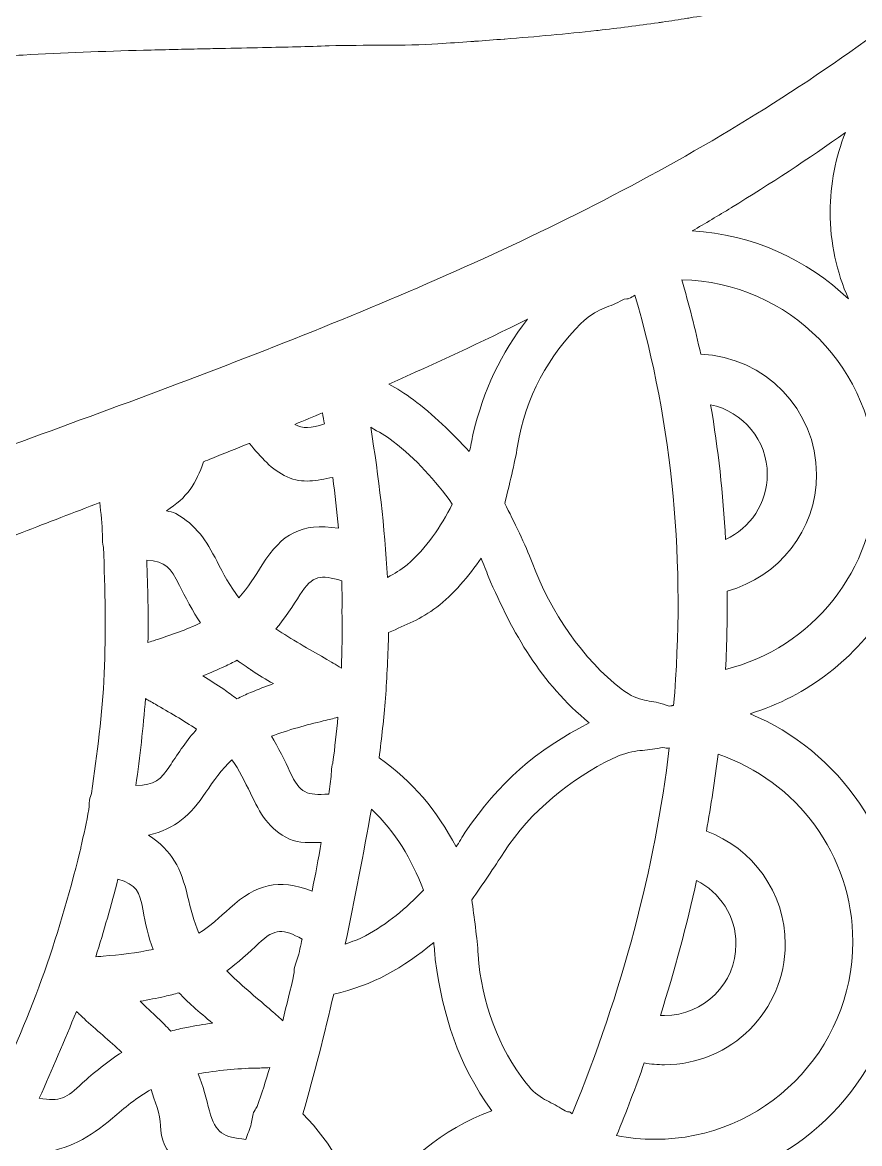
# Model space of a CAD drawing. Header units: millimetres. Extents: x -416 to 1516, y -417 to 43.
# Drawn here: x 215.02 to 249.02, y -116.62 to -71.08 of the extents above; entities that cross this region are included whole.
import ezdxf

# ---------------------------------------------------------------- set-up
doc = ezdxf.new("R2010")
doc.units = ezdxf.units.MM
doc.header["$MEASUREMENT"] = 0
doc.layers.add('Layer 4', color=7, linetype='Continuous')

msp = doc.modelspace()

# ---------------------------------------------------------------- linework, layer by layer
at = {"layer": 'Layer 4', "lineweight": 0}
for points, knots in [([(238.337, -71.415), (238.36, -71.412), (238.383, -71.41), (238.406, -71.407), (239.218, -71.316), (240.028, -71.214), (240.84, -71.097), (240.898, -71.089), (240.957, -71.08), (241.016, -71.071), (241.352, -71.022), (241.689, -70.97), (242.027, -70.915), (242.105, -70.902), (242.183, -70.89), (242.261, -70.877), (243.041, -70.747), (243.828, -70.601), (244.626, -70.437), (244.731, -70.415), (244.837, -70.392), (244.942, -70.37), (245.241, -70.307), (245.543, -70.24), (245.846, -70.171), (245.96, -70.146), (246.074, -70.12), (246.189, -70.093), (246.59, -69.999), (246.994, -69.902), (247.403, -69.798), (250.585, -68.986), (253.828, -67.625), (256.572, -65.566), (254.525, -67.646), (252.311, -69.563), (249.969, -71.311), (246.416, -73.959), (242.599, -76.256), (238.643, -78.299), (234.684, -80.34), (230.585, -82.129), (226.423, -83.788), (222.261, -85.449), (218.041, -86.999), (213.797, -88.532), (209.552, -90.076), (205.196, -91.652), (201.082, -94.008), (199.025, -95.174), (197.051, -96.562), (195.251, -98.186), (193.478, -99.83), (191.901, -101.668), (190.538, -103.642), (190.538, -103.642), (189.559, -105.15), (189.559, -105.15), (189.559, -105.15), (189.325, -105.564), (189.325, -105.564), (189.526, -105.112), (189.733, -104.662), (189.951, -104.215), (190.422, -103.243), (190.928, -102.282), (191.458, -101.329), (191.986, -100.374), (192.525, -99.412), (193.089, -98.506), (193.345, -98.095), (193.61, -97.689), (193.88, -97.286), (193.96, -97.167), (194.041, -97.05), (194.122, -96.932), (194.326, -96.634), (194.533, -96.339), (194.744, -96.047), (194.827, -95.931), (194.91, -95.814), (194.995, -95.699), (195.572, -94.916), (196.174, -94.151), (196.803, -93.405), (196.896, -93.295), (196.99, -93.187), (197.083, -93.078), (197.319, -92.804), (197.559, -92.532), (197.802, -92.263), (197.898, -92.156), (197.995, -92.049), (198.092, -91.943), (199.159, -90.785), (200.289, -89.68), (201.481, -88.638), (202.299, -87.914), (203.155, -87.231), (204.036, -86.578), (204.911, -85.916), (205.818, -85.292), (206.749, -84.7), (208.614, -83.52), (210.579, -82.475), (212.634, -81.576), (212.634, -81.576), (212.634, -81.576), (212.634, -81.576), (212.634, -81.576), (212.573, -81.389), (212.573, -81.389), (210.373, -81.884), (208.215, -82.624), (206.139, -83.567), (205.105, -84.045), (204.081, -84.557), (203.086, -85.124), (202.095, -85.697), (201.122, -86.308), (200.181, -86.967), (199.71, -87.295), (199.246, -87.633), (198.789, -87.982), (198.789, -87.982), (198.789, -87.982), (198.789, -87.982), (198.552, -88.163), (198.323, -88.354), (198.09, -88.54), (198.066, -88.559), (198.042, -88.578), (198.018, -88.597), (197.837, -88.742), (197.653, -88.883), (197.474, -89.031), (197.114, -89.33), (196.762, -89.641), (196.413, -89.953), (196.398, -89.966), (196.383, -89.978), (196.369, -89.991), (196.293, -90.058), (196.215, -90.122), (196.14, -90.19), (196.14, -90.19), (196.14, -90.19), (196.14, -90.19), (195.738, -90.555), (195.344, -90.93), (194.957, -91.312), (194.942, -91.327), (194.926, -91.341), (194.911, -91.355), (194.903, -91.363), (194.895, -91.371), (194.887, -91.379), (194.887, -91.379), (194.887, -91.379), (194.886, -91.379), (194.078, -92.179), (193.303, -93.014), (192.562, -93.881), (192.547, -93.898), (192.531, -93.915), (192.516, -93.932), (192.179, -94.328), (191.852, -94.733), (191.529, -95.142), (191.491, -95.191), (191.45, -95.237), (191.412, -95.286), (191.089, -95.7), (190.776, -96.122), (190.468, -96.549), (190.435, -96.595), (190.4, -96.639), (190.367, -96.685), (189.685, -97.639), (189.053, -98.585), (188.444, -99.558), (187.842, -100.535), (187.259, -101.53), (186.707, -102.549), (186.65, -102.656), (186.595, -102.764), (186.538, -102.871), (186.517, -102.251), (186.483, -101.631), (186.432, -101.012), (186.254, -98.822), (185.636, -96.67), (185.627, -94.474), (185.61, -90.266), (187.099, -86.28), (189.543, -82.886), (194.081, -76.583), (200.546, -74.554), (208.397, -73.131), (208.708, -73.074), (209.028, -73.023), (209.35, -72.973), (209.45, -72.958), (209.55, -72.943), (209.651, -72.929), (209.887, -72.894), (210.127, -72.861), (210.368, -72.83), (210.473, -72.816), (210.576, -72.802), (210.681, -72.789), (210.993, -72.751), (211.309, -72.715), (211.628, -72.682), (211.77, -72.667), (211.915, -72.653), (212.058, -72.64), (212.247, -72.621), (212.436, -72.603), (212.627, -72.586), (212.811, -72.57), (212.995, -72.554), (213.18, -72.539), (213.32, -72.528), (213.462, -72.517), (213.603, -72.507), (214.083, -72.471), (214.567, -72.438), (215.056, -72.409), (216.661, -72.314), (218.307, -72.257), (219.942, -72.214), (219.948, -72.213), (219.954, -72.213), (219.96, -72.213), (220.347, -72.203), (220.734, -72.194), (221.119, -72.185), (221.154, -72.184), (221.188, -72.183), (221.222, -72.183), (221.568, -72.175), (221.912, -72.168), (222.255, -72.16), (222.384, -72.158), (222.514, -72.155), (222.643, -72.152), (222.781, -72.15), (222.918, -72.147), (223.055, -72.144), (223.636, -72.132), (224.21, -72.12), (224.776, -72.108), (224.78, -72.108), (224.784, -72.108), (224.788, -72.108), (224.789, -72.108), (224.79, -72.108), (224.791, -72.108), (225.711, -72.088), (226.612, -72.065), (227.478, -72.036), (228.885, -71.989), (230.559, -72.042), (231.897, -71.953), (232.349, -71.923), (232.793, -71.893), (233.235, -71.861), (233.285, -71.858), (233.335, -71.854), (233.385, -71.851), (233.385, -71.851), (233.386, -71.851), (233.387, -71.851), (233.787, -71.822), (234.185, -71.793), (234.578, -71.762), (234.588, -71.761), (234.598, -71.761), (234.608, -71.76), (234.608, -71.76), (234.608, -71.76), (234.608, -71.76), (235.875, -71.661), (237.111, -71.55), (238.337, -71.415)], [0, 0, 0, 0, 1, 1, 1, 2, 2, 2, 3, 3, 3, 4, 4, 4, 5, 5, 5, 6, 6, 6, 7, 7, 7, 8, 8, 8, 9, 9, 9, 10, 10, 10, 11, 11, 11, 12, 12, 12, 13, 13, 13, 14, 14, 14, 15, 15, 15, 16, 16, 16, 17, 17, 17, 18, 18, 18, 19, 19, 19, 20, 20, 20, 21, 21, 21, 22, 22, 22, 23, 23, 23, 24, 24, 24, 25, 25, 25, 26, 26, 26, 27, 27, 27, 28, 28, 28, 29, 29, 29, 30, 30, 30, 31, 31, 31, 32, 32, 32, 33, 33, 33, 34, 34, 34, 35, 35, 35, 36, 36, 36, 37, 37, 37, 38, 38, 38, 39, 39, 39, 40, 40, 40, 41, 41, 41, 42, 42, 42, 43, 43, 43, 44, 44, 44, 45, 45, 45, 46, 46, 46, 47, 47, 47, 48, 48, 48, 49, 49, 49, 50, 50, 50, 51, 51, 51, 52, 52, 52, 53, 53, 53, 54, 54, 54, 55, 55, 55, 56, 56, 56, 57, 57, 57, 58, 58, 58, 59, 59, 59, 60, 60, 60, 61, 61, 61, 62, 62, 62, 63, 63, 63, 64, 64, 64, 65, 65, 65, 66, 66, 66, 67, 67, 67, 68, 68, 68, 69, 69, 69, 70, 70, 70, 71, 71, 71, 72, 72, 72, 73, 73, 73, 74, 74, 74, 75, 75, 75, 76, 76, 76, 77, 77, 77, 78, 78, 78, 79, 79, 79, 80, 80, 80, 81, 81, 81, 82, 82, 82, 83, 83, 83, 84, 84, 84, 85, 85, 85, 86, 86, 86, 87, 87, 87, 88, 88, 88, 89, 89, 89, 90, 90, 90, 91, 91, 91, 92, 92, 92, 93, 93, 93, 94, 94, 94, 95, 95, 95, 95]), ([(248.568, -82.313), (246.896, -80.719), (244.676, -79.694), (242.223, -79.555), (242.753, -79.246), (243.28, -78.931), (243.804, -78.611), (243.807, -78.609), (243.81, -78.607), (243.813, -78.605), (245.389, -77.642), (246.937, -76.629), (248.443, -75.555), (248.044, -76.555), (247.822, -77.645), (247.822, -78.786), (247.822, -80.041), (248.09, -81.233), (248.568, -82.313)], [0, 0, 0, 0, 1, 1, 1, 2, 2, 2, 3, 3, 3, 4, 4, 4, 5, 5, 5, 6, 6, 6, 6]), ([(249.68, -89.567), (249.68, -93.332), (247.075, -96.498), (243.574, -97.362), (243.631, -96.296), (243.654, -95.236), (243.643, -94.18), (245.73, -93.617), (247.272, -91.714), (247.272, -89.452), (247.272, -86.815), (245.179, -84.665), (242.569, -84.559), (242.345, -83.543), (242.089, -82.536), (241.796, -81.541), (246.156, -81.619), (249.68, -85.189), (249.68, -89.567)], [0, 0, 0, 0, 1, 1, 1, 2, 2, 2, 3, 3, 3, 4, 4, 4, 5, 5, 5, 6, 6, 6, 6]), ([(241.466, -98.836), (241.455, -98.833), (241.445, -98.829), (241.434, -98.826), (241.415, -98.82), (241.368, -98.91), (241.05, -98.781), (240.516, -98.565), (240.12, -98.759), (239.34, -98.157), (237.812, -96.977), (236.468, -95.046), (235.719, -93.02), (235.461, -92.32), (234.966, -91.338), (234.609, -90.623), (234.784, -89.912), (235.019, -88.974), (235.124, -88.297), (235.429, -86.332), (236.431, -84.569), (237.701, -83.318), (238.349, -82.679), (238.796, -82.688), (239.297, -82.408), (239.574, -82.254), (239.618, -82.322), (239.65, -82.305), (239.741, -82.258), (239.821, -82.21), (239.895, -82.161), (241.445, -87.454), (241.959, -93.079), (241.466, -98.836)], [0, 0, 0, 0, 1, 1, 1, 2, 2, 2, 3, 3, 3, 4, 4, 4, 5, 5, 5, 6, 6, 6, 7, 7, 7, 8, 8, 8, 9, 9, 9, 10, 10, 10, 11, 11, 11, 11]), ([(233.314, -87.832), (233.271, -88.009), (233.237, -88.331), (233.165, -88.518), (232.504, -87.783), (231.656, -86.98), (230.899, -86.41), (230.549, -86.147), (230.229, -85.947), (229.906, -85.772), (231.794, -84.933), (233.672, -84.062), (235.529, -83.143), (234.448, -84.531), (233.756, -86.006), (233.314, -87.832)], [0, 0, 0, 0, 1, 1, 1, 2, 2, 2, 3, 3, 3, 4, 4, 4, 5, 5, 5, 5]), ([(226.084, -87.413), (226.458, -87.257), (226.833, -87.102), (227.207, -86.943), (227.233, -87.095), (227.258, -87.247), (227.289, -87.392), (226.723, -87.574), (226.404, -87.608), (226.084, -87.413)], [0, 0, 0, 0, 1, 1, 1, 2, 2, 2, 3, 3, 3, 3]), ([(242.969, -86.612), (244.283, -86.889), (245.272, -88.057), (245.272, -89.452), (245.272, -90.62), (244.576, -91.628), (243.578, -92.087), (243.481, -90.239), (243.278, -88.412), (242.969, -86.612)], [0, 0, 0, 0, 1, 1, 1, 2, 2, 2, 3, 3, 3, 3]), ([(230.08, -88.1), (230.993, -88.814), (231.794, -89.686), (232.476, -90.646), (232.014, -91.589), (231.423, -92.429), (230.645, -93.111), (230.366, -93.356), (230.14, -93.444), (229.848, -93.635), (229.725, -91.58), (229.492, -89.561), (229.167, -87.528), (229.501, -87.733), (229.753, -87.844), (230.08, -88.1)], [0, 0, 0, 0, 1, 1, 1, 2, 2, 2, 3, 3, 3, 4, 4, 4, 5, 5, 5, 5]), ([(227.623, -89.565), (227.714, -90.247), (227.788, -90.94), (227.853, -91.628), (226.339, -91.408), (225.573, -91.839), (224.76, -93.112), (224.46, -93.583), (224.192, -94.048), (223.805, -94.451), (223.471, -94.021), (223.159, -93.438), (222.924, -92.976), (222.484, -92.108), (222.079, -91.514), (221.25, -91.031), (221.128, -90.96), (220.996, -90.962), (220.866, -90.919), (221.705, -90.4), (222.084, -89.8), (222.375, -88.928), (222.488, -88.883), (222.601, -88.838), (222.714, -88.793), (223.221, -88.59), (223.728, -88.388), (224.234, -88.182), (224.237, -88.186), (224.241, -88.19), (224.244, -88.194), (224.716, -88.748), (225.123, -89.25), (225.768, -89.541), (226.414, -89.833), (226.967, -89.694), (227.623, -89.565)], [0, 0, 0, 0, 1, 1, 1, 2, 2, 2, 3, 3, 3, 4, 4, 4, 5, 5, 5, 6, 6, 6, 7, 7, 7, 8, 8, 8, 9, 9, 9, 10, 10, 10, 11, 11, 11, 12, 12, 12, 12]), ([(218.282, -92.277), (218.296, -92.355), (218.307, -92.362), (218.308, -92.395), (218.385, -94.1), (218.417, -95.858), (218.342, -97.536), (218.268, -99.214), (218.058, -100.76), (217.825, -102.409), (217.816, -102.47), (217.786, -102.486), (217.757, -102.592), (217.729, -102.698), (217.737, -102.893), (217.713, -103.052), (217.638, -103.551), (217.503, -104.088), (217.396, -104.593), (217.383, -104.654), (217.37, -104.712), (217.354, -104.774), (216.471, -108.326), (215.324, -111.664), (213.639, -114.93), (213.635, -114.938), (213.641, -114.927), (213.6, -114.982), (213.559, -115.036), (213.483, -115.196), (213.419, -115.304), (213.174, -115.721), (212.909, -116.21), (212.637, -116.615), (212.511, -116.802), (212.316, -117.009), (212.244, -117.178), (212.172, -117.348), (212.173, -117.376), (212.128, -117.525), (209.903, -121.123), (207.44, -124.578), (205.077, -128.085), (204.962, -128.201), (204.938, -128.22), (204.812, -128.367), (204.686, -128.514), (204.577, -128.785), (204.451, -128.988), (204.199, -129.395), (203.879, -129.867), (203.601, -130.255), (203.46, -130.451), (203.239, -130.698), (203.153, -130.855), (203.068, -131.013), (203.067, -131.094), (203.006, -131.189), (202.083, -132.627), (201.13, -134.095), (200.236, -135.552), (200.187, -135.545), (200.138, -135.54), (200.089, -135.534), (200.057, -135.529), (200.022, -135.523), (199.99, -135.518), (199.885, -135.502), (199.779, -135.486), (199.667, -135.466), (199.607, -135.455), (199.543, -135.442), (199.48, -135.429), (199.399, -135.413), (199.318, -135.398), (199.234, -135.38), (199.227, -135.379), (199.221, -135.378), (199.214, -135.376), (199.14, -135.36), (199.062, -135.341), (198.986, -135.324), (198.914, -135.307), (198.844, -135.292), (198.77, -135.274), (198.758, -135.271), (198.746, -135.269), (198.734, -135.266), (198.646, -135.244), (198.554, -135.22), (198.464, -135.196), (198.386, -135.176), (198.309, -135.158), (198.229, -135.136), (198.139, -135.112), (198.046, -135.085), (197.954, -135.06), (197.87, -135.036), (197.788, -135.014), (197.702, -134.989), (197.602, -134.96), (197.498, -134.928), (197.396, -134.898), (197.317, -134.874), (197.239, -134.852), (197.16, -134.827), (197.054, -134.795), (196.945, -134.76), (196.838, -134.726), (196.758, -134.701), (196.68, -134.677), (196.6, -134.651), (196.482, -134.613), (196.363, -134.573), (196.244, -134.534), (196.179, -134.512), (196.114, -134.491), (196.049, -134.469), (196.044, -134.467), (196.038, -134.466), (196.033, -134.464), (195.902, -134.42), (195.769, -134.374), (195.637, -134.328), (195.575, -134.307), (195.514, -134.287), (195.452, -134.265), (195.308, -134.215), (195.162, -134.163), (195.016, -134.111), (195.004, -134.106), (194.992, -134.102), (194.98, -134.098), (194.944, -134.085), (194.908, -134.072), (194.872, -134.059), (194.722, -134.006), (194.571, -133.951), (194.421, -133.895), (194.375, -133.879), (194.329, -133.862), (194.283, -133.845), (194.118, -133.784), (193.953, -133.722), (193.788, -133.66), (193.763, -133.651), (193.737, -133.641), (193.712, -133.632), (193.708, -133.63), (193.704, -133.629), (193.7, -133.627), (193.525, -133.561), (193.351, -133.494), (193.176, -133.427), (193.156, -133.42), (193.136, -133.412), (193.116, -133.404), (192.936, -133.335), (192.756, -133.265), (192.577, -133.194), (192.565, -133.19), (192.552, -133.185), (192.54, -133.18), (192.157, -133.029), (191.78, -132.878), (191.412, -132.729), (191.412, -132.729), (191.412, -132.729), (191.412, -132.729), (191.372, -132.713), (191.331, -132.696), (191.291, -132.68), (188.463, -131.529), (186.783, -128.6), (187.228, -125.58), (187.305, -125.051), (187.381, -124.522), (187.459, -123.994), (187.744, -121.828), (188.201, -119.695), (188.749, -117.602), (188.901, -117.083), (189.016, -116.552), (189.188, -116.041), (189.188, -116.041), (189.676, -114.498), (189.676, -114.498), (190.049, -113.49), (190.395, -112.47), (190.837, -111.495), (191.677, -109.53), (192.642, -107.616), (193.836, -105.868), (195.012, -104.109), (196.368, -102.485), (197.882, -101.031), (199.41, -99.6), (201.122, -98.337), (202.973, -97.241), (206.667, -95.025), (210.812, -93.415), (215.015, -91.799), (216.062, -91.396), (217.11, -90.993), (218.159, -90.587), (218.21, -91.008), (218.25, -91.481), (218.272, -91.899), (218.279, -92.024), (218.268, -92.198), (218.282, -92.277)], [0, 0, 0, 0, 1, 1, 1, 2, 2, 2, 3, 3, 3, 4, 4, 4, 5, 5, 5, 6, 6, 6, 7, 7, 7, 8, 8, 8, 9, 9, 9, 10, 10, 10, 11, 11, 11, 12, 12, 12, 13, 13, 13, 14, 14, 14, 15, 15, 15, 16, 16, 16, 17, 17, 17, 18, 18, 18, 19, 19, 19, 20, 20, 20, 21, 21, 21, 22, 22, 22, 23, 23, 23, 24, 24, 24, 25, 25, 25, 26, 26, 26, 27, 27, 27, 28, 28, 28, 29, 29, 29, 30, 30, 30, 31, 31, 31, 32, 32, 32, 33, 33, 33, 34, 34, 34, 35, 35, 35, 36, 36, 36, 37, 37, 37, 38, 38, 38, 39, 39, 39, 40, 40, 40, 41, 41, 41, 42, 42, 42, 43, 43, 43, 44, 44, 44, 45, 45, 45, 46, 46, 46, 47, 47, 47, 48, 48, 48, 49, 49, 49, 50, 50, 50, 51, 51, 51, 52, 52, 52, 53, 53, 53, 54, 54, 54, 55, 55, 55, 56, 56, 56, 57, 57, 57, 58, 58, 58, 59, 59, 59, 60, 60, 60, 61, 61, 61, 62, 62, 62, 63, 63, 63, 64, 64, 64, 65, 65, 65, 66, 66, 66, 67, 67, 67, 68, 68, 68, 69, 69, 69, 70, 70, 70, 70]), ([(233.003, -103.977), (232.897, -104.133), (232.755, -104.403), (232.636, -104.57), (231.838, -103.087), (230.892, -101.929), (229.505, -100.961), (229.61, -100.133), (229.7, -99.382), (229.763, -98.533), (229.826, -97.683), (229.872, -96.731), (229.888, -95.866), (230.612, -95.547), (231.183, -95.332), (231.849, -94.832), (232.515, -94.331), (233.155, -93.559), (233.645, -92.849), (233.748, -93.048), (233.859, -93.395), (233.94, -93.583), (234.951, -95.945), (236.062, -97.89), (238.043, -99.54), (235.888, -100.624), (234.366, -101.972), (233.003, -103.977)], [0, 0, 0, 0, 1, 1, 1, 2, 2, 2, 3, 3, 3, 4, 4, 4, 5, 5, 5, 6, 6, 6, 7, 7, 7, 8, 8, 8, 9, 9, 9, 9]), ([(221.401, -93.954), (221.6, -94.36), (221.961, -95.056), (222.257, -95.472), (221.678, -95.753), (221.032, -95.97), (220.437, -96.166), (220.287, -96.215), (220.25, -96.225), (220.118, -96.272), (220.139, -95.152), (220.117, -94.046), (220.066, -92.923), (220.859, -93), (221.028, -93.194), (221.401, -93.954)], [0, 0, 0, 0, 1, 1, 1, 2, 2, 2, 3, 3, 3, 4, 4, 4, 5, 5, 5, 5]), ([(227.998, -95.104), (228.007, -95.17), (228.009, -95.157), (228.009, -95.173), (228.017, -95.899), (227.989, -96.597), (227.981, -97.319), (227.699, -97.14), (227.602, -97.084), (227.273, -96.896), (226.679, -96.557), (225.924, -96.121), (225.317, -95.722), (225.653, -95.33), (226.028, -94.739), (226.287, -94.338), (226.818, -93.515), (227.121, -93.512), (227.988, -93.762), (227.991, -94.087), (228.017, -94.445), (228.005, -94.756), (228, -94.875), (227.99, -95.037), (227.998, -95.104)], [0, 0, 0, 0, 1, 1, 1, 2, 2, 2, 3, 3, 3, 4, 4, 4, 5, 5, 5, 6, 6, 6, 7, 7, 7, 8, 8, 8, 8]), ([(244.57, -99.163), (246.915, -98.447), (248.896, -96.892), (250.167, -94.851), (250.153, -95.055), (250.143, -95.26), (250.143, -95.468), (250.143, -99.777), (253.275, -103.366), (257.381, -104.084), (254.294, -104.704), (251.765, -106.88), (250.653, -109.759), (250.711, -109.321), (250.744, -108.875), (250.744, -108.421), (250.744, -104.256), (248.192, -100.677), (244.57, -99.163)], [0, 0, 0, 0, 1, 1, 1, 2, 2, 2, 3, 3, 3, 4, 4, 4, 5, 5, 5, 6, 6, 6, 6]), ([(224.283, -98.303), (224.104, -98.378), (223.907, -98.471), (223.728, -98.558), (223.557, -98.429), (223.369, -98.29), (223.195, -98.173), (222.909, -97.982), (222.636, -97.805), (222.349, -97.624), (222.651, -97.5), (222.937, -97.377), (223.238, -97.241), (223.399, -97.168), (223.572, -97.07), (223.74, -96.994), (223.88, -97.095), (224.181, -97.297), (224.286, -97.371), (224.308, -97.387), (224.32, -97.395), (224.328, -97.401), (224.607, -97.592), (224.912, -97.769), (225.211, -97.941), (224.897, -98.056), (224.597, -98.173), (224.283, -98.303)], [0, 0, 0, 0, 1, 1, 1, 2, 2, 2, 3, 3, 3, 4, 4, 4, 5, 5, 5, 6, 6, 6, 7, 7, 7, 8, 8, 8, 9, 9, 9, 9]), ([(220.423, -98.782), (220.955, -99.09), (221.567, -99.438), (222.095, -99.794), (221.749, -100.178), (221.311, -100.821), (221.058, -101.206), (220.604, -101.899), (220.405, -102.057), (219.629, -102.079), (219.795, -100.898), (219.925, -99.732), (220.016, -98.547), (220.182, -98.645), (220.235, -98.672), (220.423, -98.782)], [0, 0, 0, 0, 1, 1, 1, 2, 2, 2, 3, 3, 3, 4, 4, 4, 5, 5, 5, 5]), ([(227.24, -99.457), (227.515, -99.394), (227.596, -99.372), (227.836, -99.301), (227.768, -99.921), (227.714, -100.523), (227.63, -101.147), (227.626, -101.174), (227.619, -101.169), (227.599, -101.243), (227.58, -101.317), (227.572, -101.494), (227.565, -101.617), (227.551, -101.869), (227.488, -102.161), (227.464, -102.425), (226.569, -102.497), (226.292, -102.397), (225.885, -101.525), (225.696, -101.12), (225.402, -100.489), (225.133, -100.08), (225.8, -99.822), (226.572, -99.613), (227.24, -99.457)], [0, 0, 0, 0, 1, 1, 1, 2, 2, 2, 3, 3, 3, 4, 4, 4, 5, 5, 5, 6, 6, 6, 7, 7, 7, 8, 8, 8, 8]), ([(235.468, -114.16), (234.39, -112.789), (233.645, -110.874), (233.529, -108.949), (233.488, -108.283), (233.365, -107.41), (233.269, -106.718), (233.69, -106.129), (234.194, -105.386), (234.569, -104.802), (235.65, -103.119), (237.347, -101.779), (238.968, -100.992), (239.793, -100.592), (240.258, -100.69), (240.806, -100.57), (241.13, -100.5), (241.173, -100.571), (241.192, -100.568), (241.227, -100.562), (241.259, -100.554), (241.292, -100.547), (240.703, -105.46), (239.383, -110.455), (237.35, -115.411), (237.314, -115.385), (237.278, -115.358), (237.237, -115.332), (237.218, -115.32), (237.162, -115.385), (236.906, -115.204), (236.459, -114.888), (236.018, -114.861), (235.468, -114.16)], [0, 0, 0, 0, 1, 1, 1, 2, 2, 2, 3, 3, 3, 4, 4, 4, 5, 5, 5, 6, 6, 6, 7, 7, 7, 8, 8, 8, 9, 9, 9, 10, 10, 10, 11, 11, 11, 11]), ([(222.471, -102.349), (222.769, -101.912), (223.126, -101.407), (223.526, -101.033), (223.829, -101.431), (224.065, -101.953), (224.276, -102.388), (224.683, -103.229), (225.011, -103.839), (225.871, -104.26), (226.248, -104.444), (226.738, -104.387), (227.153, -104.398), (227.044, -105.053), (226.915, -105.712), (226.784, -106.366), (225.391, -105.849), (224.534, -106.076), (223.438, -107.06), (223.036, -107.421), (222.651, -107.798), (222.187, -108.08), (221.981, -107.615), (221.843, -107.054), (221.73, -106.575), (221.464, -105.458), (221.114, -104.73), (220.146, -104.101), (221.25, -103.828), (221.83, -103.288), (222.471, -102.349)], [0, 0, 0, 0, 1, 1, 1, 2, 2, 2, 3, 3, 3, 4, 4, 4, 5, 5, 5, 6, 6, 6, 7, 7, 7, 8, 8, 8, 9, 9, 9, 10, 10, 10, 10]), ([(240.275, -113.349), (240.542, -113.395), (240.816, -113.422), (241.097, -113.422), (243.8, -113.422), (245.999, -111.223), (245.999, -108.519), (245.999, -106.415), (244.663, -104.622), (242.797, -103.93), (242.984, -102.888), (243.148, -101.848), (243.273, -100.812), (246.45, -101.882), (248.744, -104.888), (248.744, -108.421), (248.744, -112.849), (245.142, -116.451), (240.714, -116.451), (240.179, -116.451), (239.656, -116.398), (239.15, -116.297), (239.555, -115.316), (239.924, -114.333), (240.275, -113.349)], [0, 0, 0, 0, 1, 1, 1, 2, 2, 2, 3, 3, 3, 4, 4, 4, 5, 5, 5, 6, 6, 6, 7, 7, 7, 8, 8, 8, 8]), ([(229.192, -103.035), (230.192, -103.99), (230.811, -105.048), (231.309, -106.331), (230.615, -107.068), (229.825, -107.705), (228.953, -108.187), (228.651, -108.354), (228.432, -108.401), (228.13, -108.519), (228.517, -106.694), (228.867, -104.87), (229.192, -103.035)], [0, 0, 0, 0, 1, 1, 1, 2, 2, 2, 3, 3, 3, 4, 4, 4, 4]), ([(219.922, -107.171), (219.994, -107.592), (220.15, -108.29), (220.325, -108.735), (219.665, -108.88), (218.96, -108.959), (218.302, -109.012), (218.154, -109.024), (218.125, -109.023), (217.995, -109.036), (218.329, -107.989), (218.629, -106.946), (218.899, -105.879), (219.652, -106.126), (219.781, -106.345), (219.922, -107.171)], [0, 0, 0, 0, 1, 1, 1, 2, 2, 2, 3, 3, 3, 4, 4, 4, 5, 5, 5, 5]), ([(242.4, -105.933), (243.347, -106.411), (243.999, -107.388), (243.999, -108.519), (243.999, -110.12), (242.697, -111.422), (241.097, -111.422), (241.04, -111.422), (240.984, -111.418), (240.928, -111.415), (241.513, -109.587), (242.004, -107.758), (242.4, -105.933)], [0, 0, 0, 0, 1, 1, 1, 2, 2, 2, 3, 3, 3, 4, 4, 4, 4]), ([(226.198, -109.093), (226.136, -109.273), (226.081, -109.413), (226.06, -109.523), (226.049, -109.586), (226.051, -109.58), (226.054, -109.569), (226.045, -109.609), (226.06, -109.673), (226.049, -109.726), (225.918, -110.366), (225.742, -110.995), (225.593, -111.635), (225.369, -111.427), (225.301, -111.363), (225.035, -111.137), (224.502, -110.684), (223.836, -110.125), (223.315, -109.601), (223.738, -109.311), (224.262, -108.821), (224.605, -108.501), (225.309, -107.845), (225.6, -107.902), (226.382, -108.318), (226.321, -108.538), (226.26, -108.912), (226.198, -109.093)], [0, 0, 0, 0, 1, 1, 1, 2, 2, 2, 3, 3, 3, 4, 4, 4, 5, 5, 5, 6, 6, 6, 7, 7, 7, 8, 8, 8, 9, 9, 9, 9]), ([(231.723, -108.46), (231.749, -108.657), (231.765, -108.962), (231.789, -109.142), (232.1, -111.467), (232.713, -113.384), (234.079, -115.291), (231.991, -116.091), (230.602, -117.3), (229.262, -119.089), (229.159, -119.226), (229.01, -119.476), (228.895, -119.625), (228.345, -118.002), (227.603, -116.652), (226.409, -115.41), (226.878, -113.802), (227.291, -112.184), (227.661, -110.551), (229.245, -110.197), (230.48, -109.485), (231.723, -108.46)], [0, 0, 0, 0, 1, 1, 1, 2, 2, 2, 3, 3, 3, 4, 4, 4, 5, 5, 5, 6, 6, 6, 7, 7, 7, 7]), ([(220.806, -110.644), (220.989, -110.603), (221.195, -110.551), (221.376, -110.495), (221.575, -110.708), (221.732, -110.866), (221.962, -111.068), (222.192, -111.27), (222.487, -111.521), (222.735, -111.727), (222.387, -111.783), (222.048, -111.834), (221.696, -111.903), (221.487, -111.944), (221.255, -111.997), (221.047, -112.056), (220.859, -111.857), (220.721, -111.708), (220.509, -111.51), (220.296, -111.312), (220.02, -111.056), (219.799, -110.843), (220.137, -110.78), (220.466, -110.721), (220.806, -110.644)], [0, 0, 0, 0, 1, 1, 1, 2, 2, 2, 3, 3, 3, 4, 4, 4, 5, 5, 5, 6, 6, 6, 7, 7, 7, 8, 8, 8, 8]), ([(215.703, -114.781), (216.235, -113.608), (216.73, -112.442), (217.215, -111.254), (217.343, -111.379), (217.375, -111.409), (217.524, -111.548), (217.998, -111.991), (218.567, -112.458), (219.052, -112.919), (218.554, -113.226), (217.841, -113.81), (217.464, -114.161), (216.785, -114.793), (216.555, -114.922), (215.703, -114.781)], [0, 0, 0, 0, 1, 1, 1, 2, 2, 2, 3, 3, 3, 4, 4, 4, 5, 5, 5, 5]), ([(239.919, -118.417), (240.182, -118.438), (240.446, -118.451), (240.714, -118.451), (245.011, -118.451), (248.684, -115.735), (250.11, -111.93), (250.065, -112.295), (250.039, -112.666), (250.039, -113.044), (250.039, -116.209), (251.66, -118.999), (254.111, -120.641), (253.326, -120.42), (252.499, -120.298), (251.643, -120.298), (247.731, -120.298), (244.387, -122.768), (243.084, -126.23), (243.092, -126.065), (243.097, -125.899), (243.097, -125.731), (243.097, -122.849), (241.873, -120.248), (239.919, -118.417)], [0, 0, 0, 0, 1, 1, 1, 2, 2, 2, 3, 3, 3, 4, 4, 4, 5, 5, 5, 6, 6, 6, 7, 7, 7, 8, 8, 8, 8]), ([(224.094, -116.455), (223.191, -116.365), (222.868, -116.224), (222.616, -115.288), (222.498, -114.849), (222.344, -114.239), (222.159, -113.791), (222.909, -113.654), (223.753, -113.574), (224.484, -113.558), (224.762, -113.552), (224.825, -113.554), (225.068, -113.534), (224.894, -114.07), (224.753, -114.585), (224.554, -115.119), (224.529, -115.188), (224.481, -115.203), (224.429, -115.318), (224.377, -115.433), (224.334, -115.648), (224.307, -115.828), (224.28, -116.009), (224.146, -116.261), (224.094, -116.455)], [0, 0, 0, 0, 1, 1, 1, 2, 2, 2, 3, 3, 3, 4, 4, 4, 5, 5, 5, 6, 6, 6, 7, 7, 7, 8, 8, 8, 8]), ([(218.679, -115.588), (219.142, -115.192), (219.693, -114.727), (220.25, -114.427), (220.374, -114.863), (220.638, -115.452), (220.629, -115.892), (220.605, -116.993), (221.659, -117.87), (222.373, -118.164), (222.756, -118.321), (222.713, -118.28), (222.649, -118.254), (222.88, -118.296), (223.156, -118.338), (223.406, -118.361), (223.103, -119.014), (222.788, -119.663), (222.465, -120.305), (220.861, -119.494), (219.773, -119.664), (218.191, -120.483), (217.614, -120.783), (216.964, -121.16), (216.342, -121.398), (216.263, -120.854), (216.317, -120.215), (216.37, -119.689), (216.479, -118.588), (216.397, -117.865), (215.666, -117.03), (216.89, -116.852), (217.728, -116.399), (218.679, -115.588)], [0, 0, 0, 0, 1, 1, 1, 2, 2, 2, 3, 3, 3, 4, 4, 4, 5, 5, 5, 6, 6, 6, 7, 7, 7, 8, 8, 8, 9, 9, 9, 10, 10, 10, 11, 11, 11, 11])]:
    msp.add_open_spline(points, degree=3, knots=knots, dxfattribs=at)

doc.saveas('drawing.dxf')
